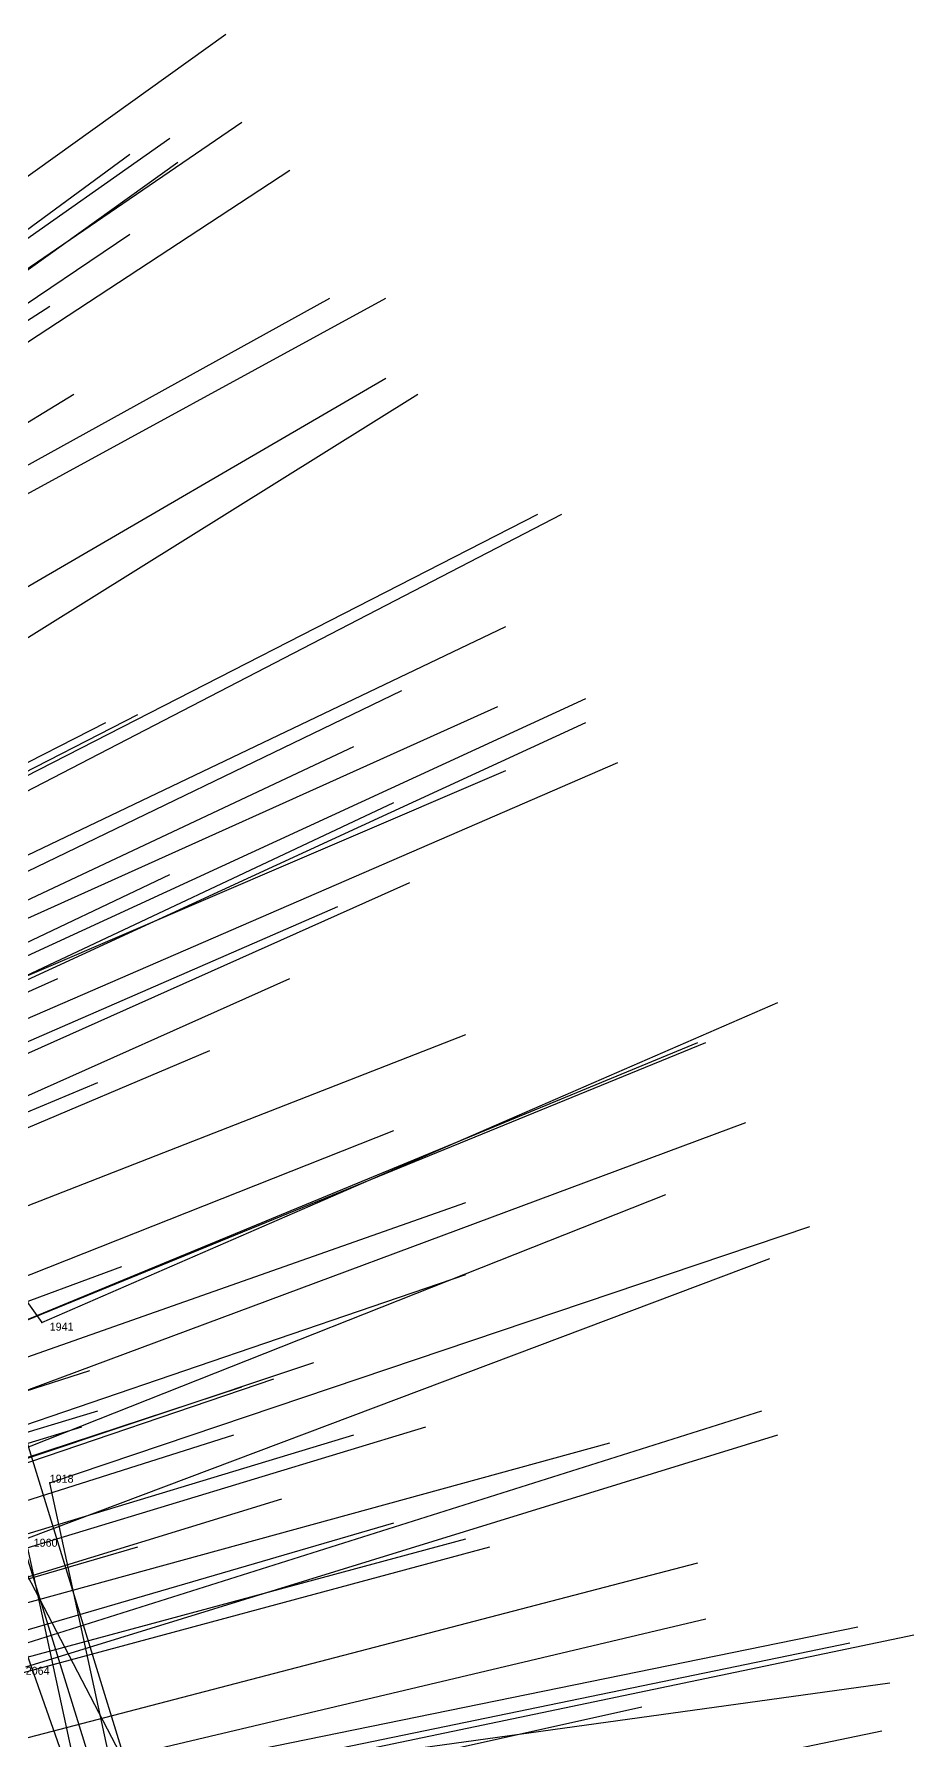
# Model space of a CAD drawing. Extents: x -0.5 to 0.59, y -0.5 to 0.58.
# Drawn here: x 0.4631 to 0.573, y 0.1167 to 0.33 of the extents above; entities that cross this region are included whole.
import ezdxf

# ---------------------------------------------------------------- set-up
doc = ezdxf.new("R2010")
doc.units = 0
for name, color, linetype in [('Facilities_lines', 3, 'CONTINUOUS'), ('Normals', 1, 'CONTINUOUS'), ('Source_points', 5, 'CONTINUOUS'), ('Text', 3, 'CONTINUOUS')]:
    doc.layers.add(name, color=color, linetype=linetype)

msp = doc.modelspace()

# ---------------------------------------------------------------- linework, layer by layer
at = {"layer": 'Facilities_lines', "color": 3}
for p, q in [((0.399, 0.26, -1.192), (0.464, 0.169, -1.235)), ((0.493, 0.054, -1.241), (0.44, 0.226, -1.236)), ((0.468, 0.111, -1.202), (0.432, 0.213, -1.204)), ((0.476, 0.111, -1.222), (0.429, 0.201, -1.25)), ((0.472, 0.108, -1.25), (0.454, 0.166, -1.21)), ((0.472, 0.108, -1.25), (0.454, 0.166, -1.208)), ((0.492, 0.025, -1.25), (0.465, 0.149, -1.221)), ((0.483, 0.045, -1.214), (0.462, 0.142, -1.208))]:
    msp.add_line(p, q, dxfattribs=at)
at = {"layer": 'Normals', "color": 1}
for p, q in [((0.406, 0.272, -1.221), (0.487, 0.33, -1.227)), ((0.407, 0.263, -1.211), (0.489, 0.319, -1.21)), ((0.399, 0.26, -1.192), (0.48, 0.317, -1.178)), ((0.396, 0.257, -1.179), (0.475, 0.315, -1.163)), ((0.4, 0.256, -1.188), (0.481, 0.314, -1.176)), ((0.411, 0.258, -1.214), (0.495, 0.313, -1.214)), ((0.395, 0.251, -1.171), (0.475, 0.305, -1.146)), ((0.413, 0.249, -1.205), (0.5, 0.297, -1.205)), ((0.419, 0.249, -1.219), (0.507, 0.297, -1.228)), ((0.387, 0.246, -1.146), (0.465, 0.296, -1.109)), ((0.421, 0.237, -1.208), (0.507, 0.287, -1.213)), ((0.389, 0.237, -1.137), (0.468, 0.285, -1.1)), ((0.426, 0.232, -1.213), (0.511, 0.285, -1.222)), ((0.44, 0.226, -1.236), (0.526, 0.27, -1.263)), ((0.444, 0.226, -1.245), (0.529, 0.27, -1.272)), ((0.432, 0.213, -1.204), (0.522, 0.256, -1.212)), ((0.422, 0.206, -1.173), (0.509, 0.248, -1.148)), ((0.43, 0.205, -1.191), (0.521, 0.246, -1.183)), ((0.443, 0.206, -1.22), (0.532, 0.247, -1.237)), ((0.39, 0.202, -1.097), (0.472, 0.244, -1.06)), ((0.394, 0.203, -1.108), (0.476, 0.245, -1.07)), ((0.443, 0.203, -1.218), (0.532, 0.244, -1.235)), ((0.418, 0.201, -1.159), (0.503, 0.241, -1.125)), ((0.446, 0.2, -1.222), (0.536, 0.239, -1.242)), ((0.431, 0.199, -1.187), (0.522, 0.238, -1.174)), ((0.423, 0.194, -1.164), (0.508, 0.234, -1.131)), ((0.396, 0.185, -1.091), (0.48, 0.225, -1.055)), ((0.425, 0.186, -1.16), (0.51, 0.224, -1.123)), ((0.416, 0.184, -1.137), (0.501, 0.221, -1.099)), ((0.381, 0.174, -1.046), (0.466, 0.212, -1.01)), ((0.41, 0.174, -1.113), (0.495, 0.212, -1.077)), ((0.464, 0.169, -1.235), (0.556, 0.209, -1.244)), ((0.43, 0.171, -1.157), (0.517, 0.205, -1.121)), ((0.4, 0.167, -1.083), (0.485, 0.203, -1.046)), ((0.454, 0.166, -1.21), (0.547, 0.204, -1.203)), ((0.454, 0.166, -1.208), (0.546, 0.204, -1.2)), ((0.385, 0.163, -1.045), (0.471, 0.199, -1.009)), ((0.422, 0.159, -1.128), (0.508, 0.193, -1.091)), ((0.458, 0.159, -1.213), (0.552, 0.194, -1.207)), ((0.429, 0.153, -1.14), (0.517, 0.184, -1.102)), ((0.451, 0.149, -1.187), (0.542, 0.185, -1.168)), ((0.465, 0.149, -1.221), (0.56, 0.181, -1.22)), ((0.387, 0.144, -1.032), (0.474, 0.176, -0.994)), ((0.429, 0.145, -1.133), (0.517, 0.175, -1.096)), ((0.462, 0.142, -1.208), (0.555, 0.177, -1.2)), ((0.382, 0.135, -1.012), (0.47, 0.163, -0.974)), ((0.411, 0.135, -1.08), (0.498, 0.164, -1.043)), ((0.401, 0.132, -1.056), (0.489, 0.161, -1.018)), ((0.405, 0.132, -1.066), (0.493, 0.162, -1.028)), ((0.382, 0.131, -1.01), (0.471, 0.158, -0.972)), ((0.459, 0.128, -1.192), (0.554, 0.158, -1.176)), ((0.381, 0.129, -1.004), (0.469, 0.156, -0.967)), ((0.423, 0.129, -1.106), (0.512, 0.156, -1.069)), ((0.4, 0.127, -1.049), (0.488, 0.155, -1.011)), ((0.414, 0.128, -1.083), (0.503, 0.155, -1.046)), ((0.444, 0.129, -1.156), (0.535, 0.154, -1.123)), ((0.462, 0.126, -1.196), (0.556, 0.155, -1.183)), ((0.406, 0.12, -1.058), (0.494, 0.147, -1.02)), ((0.419, 0.118, -1.089), (0.508, 0.144, -1.052)), ((0.387, 0.115, -1.009), (0.476, 0.141, -0.971)), ((0.428, 0.118, -1.109), (0.517, 0.142, -1.072)), ((0.431, 0.117, -1.116), (0.52, 0.141, -1.079)), ((0.454, 0.115, -1.17), (0.546, 0.139, -1.141)), ((0.454, 0.11, -1.167), (0.547, 0.132, -1.138)), ((0.468, 0.111, -1.202), (0.566, 0.131, -1.21)), ((0.468, 0.109, -1.201), (0.565, 0.129, -1.208)), ((0.482, 0.111, -1.236), (0.573, 0.13, -1.273)), ((0.476, 0.111, -1.222), (0.57, 0.124, -1.253)), ((0.449, 0.101, -1.15), (0.539, 0.121, -1.112)), ((0.487, 0.101, -1.243), (0.569, 0.118, -1.298))]:
    msp.add_line(p, q, dxfattribs=at)
at = {"layer": 'Source_points', "color": 5}
for p in [(0.464, 0.169, -1.235), (0.465, 0.149, -1.221)]:
    msp.add_point(p, dxfattribs=at)

# ---------------------------------------------------------------- texts
at = {"layer": 'Text', "color": 3}
for s, p in [('1941', (0.465, 0.168, -1.235)), ('1918', (0.465, 0.149, -1.221)), ('1960', (0.463, 0.141, -1.208)), ('2064', (0.462, 0.125, -1.196))]:
    msp.add_text(s, height=0.001, dxfattribs=at).set_placement(p)

doc.saveas('drawing.dxf')
